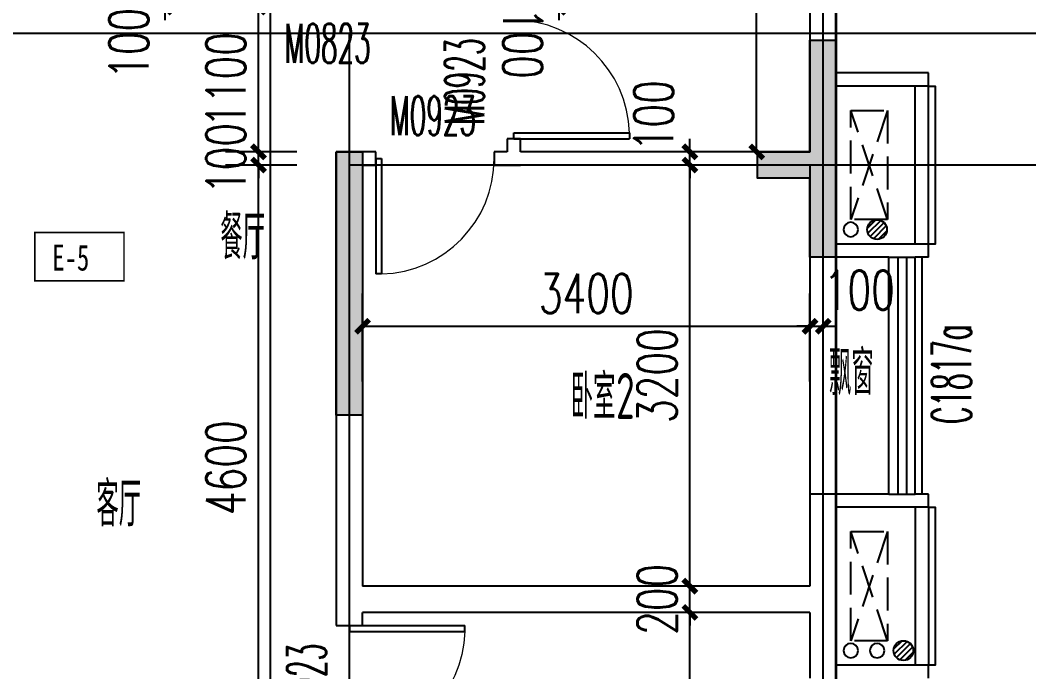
# Model space of a CAD drawing. Extents: x -59851 to 653804, y -249523 to 437614.
# Drawn here: x -2214 to 5501, y -108944 to -103994 of the extents above; entities that cross this region are included whole.
import ezdxf

# ---------------------------------------------------------------- set-up
doc = ezdxf.new("R2010")
doc.units = 0
doc.header["$LTSCALE"] = 1000
doc.header["$MEASUREMENT"] = 0
doc.linetypes.add('DASH', pattern=[0.35, 0.25, -0.1])
doc.layers.add('33计全面积外廓线', color=21, linetype='Continuous', lineweight=35)
for name, color, linetype in [('_S-YS(雨水管)', 3, 'Continuous'), ('_S-空调立管', 7, 'Continuous'), ('A-看线', 105, 'Continuous'), ('A-空调室外机', 5, 'DASH'), ('A-第三道尺寸线', 105, 'Continuous'), ('A-线脚看线', 9, 'Continuous'), ('DOTE', 16, 'Continuous'), ('NL', 5, 'Continuous'), ('PUB_HATCH', 8, 'Continuous'), ('PUB_TEXT', 7, 'Continuous'), ('WALL', 2, 'Continuous'), ('WINDOW', 4, 'Continuous'), ('WINDOW_TEXT', 7, 'Continuous'), ('剪力墙', 6, 'Continuous'), ('户型标示', 7, 'Continuous'), ('栏杆', 142, 'Continuous')]:
    doc.layers.add(name, color=color, linetype=linetype)
doc.layers.add('A-area(算半面积)', color=23, linetype='Continuous', plot=False)
doc.styles.add('_TCH_DIM_T3', font='SIMPLEX.shx', dxfattribs={"width": 0.705882, "bigfont": 'GBCBIG.shx'})
doc.styles.add('_TCH_WINDOW', font='SIMPLEX.shx', dxfattribs={"width": 0.7, "height": 3.5, "bigfont": 'GBCBIG.shx'})
doc.styles.get("Standard").update_dxf_attribs({"font": 'gbenor.shx', "width": 0.7, "bigfont": 'gbcbig.shx'})
doc.styles.add('黑体', font='simhei.ttf', dxfattribs={"width": 0.7})
doc.dimstyles.new('_TCH_ARCH&&100', dxfattribs={"dimtxt": 297.5, "dimasz": 100, "dimexe": 250, "dimexo": 300, "dimgap": 100, "dimtad": 1, "dimdec": 0, "dimzin": 0, "dimdsep": 46, "dimtxsty": '_TCH_DIM_T3', "dimblk": 'ARCHTICK', "dimcen": 0.09, "dimclrt": 7, "dimazin": 2, "dimtfac": 1, "dimtdec": 0, "dimtix": 1, "dimtmove": 2, "dimatfit": 3, "dimfxl": 0, "dimtolj": 1, "dimtzin": 0, "dimarcsym": 0})

# ---------------------------------------------------------------- blocks, each defined once
blk = doc.blocks.new('18fjlq0329')
at = {"layer": 'PUB_HATCH'}
for points in [[(3986.3, -23794.5), (3986.3, -25444.5), (3786.3, -25444.5), (3786.3, -24844.5), (3386.3, -24844.5), (3386.3, -24644.5), (3786.3, -24644.5), (3786.3, -23794.5)], [(186.3, -24644.5), (386.3, -24644.5), (386.3, -26644.5), (186.3, -26644.5), (186.3, -24844.5)]]:
    blk.add_hatch(color=256, dxfattribs=at).paths.add_polyline_path(points)
at = {"layer": '剪力墙'}
for points in [[(3986.3, -23794.5), (3986.3, -25444.5), (3786.3, -25444.5), (3786.3, -24844.5), (3386.3, -24844.5), (3386.3, -24644.5), (3786.3, -24644.5), (3786.3, -23794.5)], [(186.3, -24644.5), (386.3, -24644.5), (386.3, -26644.5), (186.3, -26644.5), (186.3, -24844.5)]]:
    blk.add_lwpolyline(points, close=True, dxfattribs=at)
blk.add_lwpolyline([(186.3, -24844.5), (186.3, -24844.5)], dxfattribs=at)
blk = doc.blocks.new('zhouxianssceng0329')
at = {"layer": 'DOTE'}
for p, q in [((3886.3, 132089.9), (3886.3, 156469.4)), ((-313.7, 132089.9), (-313.7, 144298.2)), ((5501.3, 140298.2), (-44988.6, 140298.2)), ((286.3, 132089.9), (286.3, 140298.2)), ((5501.3, 139298.2), (286.3, 139298.2))]:
    blk.add_line(p, q, dxfattribs=at)
blk = doc.blocks.new('ktswaj')
at = {"linetype": 'DASH'}
blk.add_lwpolyline([(15990.1, 179082.6), (15990.1, 178253.3), (16268.4, 178253.3), (16268.4, 179082.6)], close=True, dxfattribs=at)
for points in [[(15990.1, 179082.6), (16268.4, 178253.3)], [(15990.1, 178253.3), (16268.4, 179082.6)]]:
    blk.add_lwpolyline(points, dxfattribs=at)
blk = doc.blocks.new('$TCHSYS$WIN2D')
for p, q in [((-0.5, 0.5), (0.5, 0.5)), ((-0.5, 0.5), (-0.5, -0.5)), ((0.5, 0.5), (0.5, -0.5)), ((0.5, 0.1667), (-0.5, 0.1667)), ((0.5, -0.1667), (-0.5, -0.1667)), ((-0.5, -0.5), (0.5, -0.5))]:
    blk.add_line(p, q)
blk = doc.blocks.new('$DorLib2D$00000001')
for p, q in [((0.45, 0.975), (0.5, 0.975)), ((0.45, 0), (0.45, 0.975)), ((0.5, 0), (0.5, 0.975)), ((0.5, 0), (0.45, 0))]:
    blk.add_line(p, q)
at = {"lineweight": 13}
blk.add_arc((0.475, 0), 0.975, 91.46928, 180, dxfattribs=at)
blk = doc.blocks.new('_ArchTick')
at = {"color": 0, "linetype": 'ByBlock', "const_width": 0.4}
blk.add_lwpolyline([(-0.5, -0.5), (0.5, 0.5)], dxfattribs=at)
blk = doc.blocks.new('*D778')
at = {"layer": 'A-第三道尺寸线', "color": 0, "lineweight": -2, "transparency": 16777216}
for p, q in [((90662, 166534.8), (90121.7, 166534.8)), ((90371.7, 165434.8), (90371.7, 166534.8)), ((90662, 165434.8), (90121.7, 165434.8))]:
    blk.add_line(p, q, dxfattribs=at)
at = {"layer": 'Defpoints', "color": 0, "transparency": 16777216}
for p in [(90371.7, 166534.8), (90962, 166534.8), (90962, 165434.8)]:
    blk.add_point(p, dxfattribs=at)
at = {"layer": 'A-第三道尺寸线', "color": 0, "lineweight": -2, "transparency": 16777216, "xscale": 100, "yscale": 100, "zscale": 100}
for p, rotation in [((90371.7, 166534.8), 90), ((90371.7, 165434.8), 270)]:
    blk.add_blockref('_ArchTick', p, dxfattribs=dict(at, rotation=rotation))
at = {"layer": 'A-第三道尺寸线', "color": 7, "transparency": 16777216, "insert": (90123, 165984.8), "char_height": 297.5, "attachment_point": 5, "rotation": 90, "style": '_TCH_DIM_T3'}
blk.add_mtext('\\A1;1100', dxfattribs=at)
blk = doc.blocks.new('*D779')
at = {"layer": 'A-第三道尺寸线', "color": 0, "lineweight": -2, "transparency": 16777216}
for p, q in [((90371.7, 165434.8), (90371.7, 165534.8)), ((90662, 165434.8), (90121.7, 165434.8)), ((90371.7, 165334.8), (90371.7, 165434.8)), ((90662, 165334.8), (90121.7, 165334.8)), ((90371.7, 165334.8), (90371.7, 165234.8))]:
    blk.add_line(p, q, dxfattribs=at)
at = {"layer": 'Defpoints', "color": 0, "transparency": 16777216}
for p in [(90371.7, 165434.8), (90962, 165434.8), (90962, 165334.8)]:
    blk.add_point(p, dxfattribs=at)
at = {"layer": 'A-第三道尺寸线', "color": 0, "lineweight": -2, "transparency": 16777216, "xscale": 100, "yscale": 100, "zscale": 100}
for p, rotation in [((90371.7, 165434.8), 270), ((90371.7, 165334.8), 90)]:
    blk.add_blockref('_ArchTick', p, dxfattribs=dict(at, rotation=rotation))
at = {"layer": 'A-第三道尺寸线', "color": 7, "transparency": 16777216, "insert": (90123, 165384.8), "char_height": 297.5, "attachment_point": 5, "rotation": 90, "style": '_TCH_DIM_T3'}
blk.add_mtext('\\A1;100', dxfattribs=at)
blk = doc.blocks.new('*D780')
at = {"layer": 'A-第三道尺寸线', "color": 0, "lineweight": -2, "transparency": 16777216}
for p, q in [((90662, 165334.8), (90121.7, 165334.8)), ((90371.7, 160734.8), (90371.7, 165334.8)), ((90662, 160734.8), (90121.7, 160734.8))]:
    blk.add_line(p, q, dxfattribs=at)
at = {"layer": 'Defpoints', "color": 0, "transparency": 16777216}
for p in [(90371.7, 165334.8), (90962, 165334.8), (90962, 160734.8)]:
    blk.add_point(p, dxfattribs=at)
at = {"layer": 'A-第三道尺寸线', "color": 0, "lineweight": -2, "transparency": 16777216, "xscale": 100, "yscale": 100, "zscale": 100}
for p, rotation in [((90371.7, 165334.8), 90), ((90371.7, 160734.8), 270)]:
    blk.add_blockref('_ArchTick', p, dxfattribs=dict(at, rotation=rotation))
at = {"layer": 'A-第三道尺寸线', "color": 7, "transparency": 16777216, "insert": (90123, 163034.8), "char_height": 297.5, "attachment_point": 5, "rotation": 90, "style": '_TCH_DIM_T3'}
blk.add_mtext('\\A1;4600', dxfattribs=at)
blk = doc.blocks.new('*D792')
at = {"layer": 'A-第三道尺寸线', "color": 0, "lineweight": -2, "transparency": 16777216}
for p, q in [((89660.7, 166634.8), (89660.7, 166734.8)), ((90062, 166634.8), (89410.7, 166634.8)), ((89660.7, 166534.8), (89660.7, 166634.8)), ((90062, 166534.8), (89410.7, 166534.8)), ((89660.7, 166534.8), (89660.7, 166434.8))]:
    blk.add_line(p, q, dxfattribs=at)
at = {"layer": 'Defpoints', "color": 0, "transparency": 16777216}
for p in [(89660.7, 166634.8), (90362, 166634.8), (90362, 166534.8)]:
    blk.add_point(p, dxfattribs=at)
at = {"layer": 'A-第三道尺寸线', "color": 0, "lineweight": -2, "transparency": 16777216, "xscale": 100, "yscale": 100, "zscale": 100}
for p, rotation in [((89660.7, 166634.8), 270), ((89660.7, 166534.8), 90)]:
    blk.add_blockref('_ArchTick', p, dxfattribs=dict(at, rotation=rotation))
at = {"layer": 'A-第三道尺寸线', "color": 7, "transparency": 16777216, "insert": (89385.7, 166259.8), "char_height": 297.5, "attachment_point": 5, "rotation": 90, "style": '_TCH_DIM_T3'}
blk.add_mtext('\\A1;100', dxfattribs=at)
blk = doc.blocks.new('*D794')
at = {"layer": 'A-第三道尺寸线', "color": 0, "lineweight": -2, "transparency": 16777216}
for p, q in [((93973, 161934.8), (93399.2, 161934.8)), ((93649.2, 159134.8), (93649.2, 161934.8)), ((93973, 159134.8), (93399.2, 159134.8))]:
    blk.add_line(p, q, dxfattribs=at)
at = {"layer": 'Defpoints', "color": 0, "transparency": 16777216}
for p in [(93649.2, 161934.8), (94273, 161934.8), (94273, 159134.8)]:
    blk.add_point(p, dxfattribs=at)
at = {"layer": 'A-第三道尺寸线', "color": 0, "lineweight": -2, "transparency": 16777216, "xscale": 100, "yscale": 100, "zscale": 100}
for p, rotation in [((93649.2, 161934.8), 90), ((93649.2, 159134.8), 270)]:
    blk.add_blockref('_ArchTick', p, dxfattribs=dict(at, rotation=rotation))
at = {"layer": 'A-第三道尺寸线', "color": 7, "transparency": 16777216, "insert": (93400.5, 160534.8), "char_height": 297.5, "attachment_point": 5, "rotation": 90, "style": '_TCH_DIM_T3'}
blk.add_mtext('\\A1;2800', dxfattribs=at)
blk = doc.blocks.new('*D795')
at = {"layer": 'A-第三道尺寸线', "color": 0, "lineweight": -2, "transparency": 16777216}
for p, q in [((93649.2, 162134.8), (93649.2, 162234.8)), ((93973, 162134.8), (93399.2, 162134.8)), ((93649.2, 161934.8), (93649.2, 162134.8)), ((93973, 161934.8), (93399.2, 161934.8)), ((93649.2, 161934.8), (93649.2, 161834.8))]:
    blk.add_line(p, q, dxfattribs=at)
at = {"layer": 'Defpoints', "color": 0, "transparency": 16777216}
for p in [(93649.2, 162134.8), (94273, 162134.8), (94273, 161934.8)]:
    blk.add_point(p, dxfattribs=at)
at = {"layer": 'A-第三道尺寸线', "color": 0, "lineweight": -2, "transparency": 16777216, "xscale": 100, "yscale": 100, "zscale": 100}
for p, rotation in [((93649.2, 162134.8), 270), ((93649.2, 161934.8), 90)]:
    blk.add_blockref('_ArchTick', p, dxfattribs=dict(at, rotation=rotation))
at = {"layer": 'A-第三道尺寸线', "color": 7, "transparency": 16777216, "insert": (93400.5, 162034.8), "char_height": 297.5, "attachment_point": 5, "rotation": 90, "style": '_TCH_DIM_T3'}
blk.add_mtext('\\A1;200', dxfattribs=at)
blk = doc.blocks.new('*D796')
at = {"layer": 'A-第三道尺寸线', "color": 0, "lineweight": -2, "transparency": 16777216}
for p, q in [((93973, 165334.8), (93399.2, 165334.8)), ((93649.2, 162134.8), (93649.2, 165334.8)), ((93973, 162134.8), (93399.2, 162134.8))]:
    blk.add_line(p, q, dxfattribs=at)
at = {"layer": 'Defpoints', "color": 0, "transparency": 16777216}
for p in [(93649.2, 165334.8), (94273, 165334.8), (94273, 162134.8)]:
    blk.add_point(p, dxfattribs=at)
at = {"layer": 'A-第三道尺寸线', "color": 0, "lineweight": -2, "transparency": 16777216, "xscale": 100, "yscale": 100, "zscale": 100}
for p, rotation in [((93649.2, 165334.8), 90), ((93649.2, 162134.8), 270)]:
    blk.add_blockref('_ArchTick', p, dxfattribs=dict(at, rotation=rotation))
at = {"layer": 'A-第三道尺寸线', "color": 7, "transparency": 16777216, "insert": (93400.5, 163734.8), "char_height": 297.5, "attachment_point": 5, "rotation": 90, "style": '_TCH_DIM_T3'}
blk.add_mtext('\\A1;3200', dxfattribs=at)
blk = doc.blocks.new('*D797')
at = {"layer": 'A-第三道尺寸线', "color": 0, "lineweight": -2, "transparency": 16777216}
for p, q in [((93649.2, 165434.8), (93649.2, 165534.8)), ((93973, 165434.8), (93399.2, 165434.8)), ((93649.2, 165334.8), (93649.2, 165434.8)), ((93973, 165334.8), (93399.2, 165334.8)), ((93649.2, 165334.8), (93649.2, 165234.8))]:
    blk.add_line(p, q, dxfattribs=at)
at = {"layer": 'Defpoints', "color": 0, "transparency": 16777216}
for p in [(93649.2, 165434.8), (94273, 165434.8), (94273, 165334.8)]:
    blk.add_point(p, dxfattribs=at)
at = {"layer": 'A-第三道尺寸线', "color": 0, "lineweight": -2, "transparency": 16777216, "xscale": 100, "yscale": 100, "zscale": 100}
for p, rotation in [((93649.2, 165434.8), 270), ((93649.2, 165334.8), 90)]:
    blk.add_blockref('_ArchTick', p, dxfattribs=dict(at, rotation=rotation))
at = {"layer": 'A-第三道尺寸线', "color": 7, "transparency": 16777216, "insert": (93374.2, 165709.8), "char_height": 297.5, "attachment_point": 5, "rotation": 90, "style": '_TCH_DIM_T3'}
blk.add_mtext('\\A1;100', dxfattribs=at)
blk = doc.blocks.new('*D798')
at = {"layer": 'A-第三道尺寸线', "color": 0, "lineweight": -2, "transparency": 16777216}
for p, q in [((91162, 163689.3), (91162, 164359.6)), ((94562, 163689.3), (94562, 164359.6)), ((91162, 164109.6), (94562, 164109.6))]:
    blk.add_line(p, q, dxfattribs=at)
at = {"layer": 'Defpoints', "color": 0, "transparency": 16777216}
for p in [(94562, 164109.6), (91162, 163389.3), (94562, 163389.3)]:
    blk.add_point(p, dxfattribs=at)
at = {"layer": 'A-第三道尺寸线', "color": 0, "lineweight": -2, "transparency": 16777216, "xscale": 100, "yscale": 100, "zscale": 100, "rotation": 180}
blk.add_blockref('_ArchTick', (91162, 164109.6), dxfattribs=at)
at = {"layer": 'A-第三道尺寸线', "color": 0, "lineweight": -2, "transparency": 16777216, "xscale": 100, "yscale": 100, "zscale": 100}
blk.add_blockref('_ArchTick', (94562, 164109.6), dxfattribs=at)
at = {"layer": 'A-第三道尺寸线', "color": 7, "transparency": 16777216, "insert": (92862, 164358.3), "char_height": 297.5, "attachment_point": 5, "style": '_TCH_DIM_T3'}
blk.add_mtext('\\A1;3400', dxfattribs=at)
blk = doc.blocks.new('*D799')
at = {"layer": 'A-第三道尺寸线', "color": 0, "lineweight": -2, "transparency": 16777216}
for p, q in [((94562, 163689.3), (94562, 164359.6)), ((94662, 163689.3), (94662, 164359.6)), ((94562, 164109.6), (94462, 164109.6)), ((94562, 164109.6), (94662, 164109.6)), ((94662, 164109.6), (94762, 164109.6))]:
    blk.add_line(p, q, dxfattribs=at)
at = {"layer": 'Defpoints', "color": 0, "transparency": 16777216}
for p in [(94662, 164109.6), (94562, 163389.3), (94662, 163389.3)]:
    blk.add_point(p, dxfattribs=at)
at = {"layer": 'A-第三道尺寸线', "color": 0, "lineweight": -2, "transparency": 16777216, "xscale": 100, "yscale": 100, "zscale": 100}
blk.add_blockref('_ArchTick', (94562, 164109.6), dxfattribs=at)
at = {"layer": 'A-第三道尺寸线', "color": 0, "lineweight": -2, "transparency": 16777216, "xscale": 100, "yscale": 100, "zscale": 100, "rotation": 180}
blk.add_blockref('_ArchTick', (94662, 164109.6), dxfattribs=at)
at = {"layer": 'A-第三道尺寸线', "color": 7, "transparency": 16777216, "insert": (94937, 164384.6), "char_height": 297.5, "attachment_point": 5, "style": '_TCH_DIM_T3'}
blk.add_mtext('\\A1;100', dxfattribs=at)
blk = doc.blocks.new('*D800')
at = {"layer": 'A-第三道尺寸线', "color": 0, "lineweight": -2, "transparency": 16777216}
for p, q in [((94439, 169134.8), (93906.7, 169134.8)), ((94156.7, 165434.8), (94156.7, 169134.8)), ((94439, 165434.8), (93906.7, 165434.8))]:
    blk.add_line(p, q, dxfattribs=at)
at = {"layer": 'Defpoints', "color": 0, "transparency": 16777216}
for p in [(94156.7, 169134.8), (94739, 169134.8), (94739, 165434.8)]:
    blk.add_point(p, dxfattribs=at)
at = {"layer": 'A-第三道尺寸线', "color": 0, "lineweight": -2, "transparency": 16777216, "xscale": 100, "yscale": 100, "zscale": 100}
for p, rotation in [((94156.7, 169134.8), 90), ((94156.7, 165434.8), 270)]:
    blk.add_blockref('_ArchTick', p, dxfattribs=dict(at, rotation=rotation))
at = {"layer": 'A-第三道尺寸线', "color": 7, "transparency": 16777216, "insert": (93908, 167284.8), "char_height": 297.5, "attachment_point": 5, "rotation": 90, "style": '_TCH_DIM_T3'}
blk.add_mtext('\\A1;3700', dxfattribs=at)
blk = doc.blocks.new('*D802')
at = {"layer": 'A-第三道尺寸线', "color": 0, "lineweight": -2, "transparency": 16777216}
for p, q in [((92653.2, 166634.8), (92653.2, 166734.8)), ((92415, 166634.8), (92903.2, 166634.8)), ((92653.3, 166534.8), (92653.2, 166634.8)), ((92415, 166534.8), (92903.3, 166534.8)), ((92653.3, 166534.8), (92653.3, 166434.8))]:
    blk.add_line(p, q, dxfattribs=at)
at = {"layer": 'Defpoints', "color": 0, "transparency": 16777216}
for p in [(92115, 166634.8), (92653.2, 166634.8), (92115, 166534.8)]:
    blk.add_point(p, dxfattribs=at)
at = {"layer": 'A-第三道尺寸线', "color": 0, "lineweight": -2, "transparency": 16777216, "xscale": 100, "yscale": 100, "zscale": 100}
for p, rotation in [((92653.2, 166634.8), 270.0034833089966), ((92653.3, 166534.8), 90.00348330899659)]:
    blk.add_blockref('_ArchTick', p, dxfattribs=dict(at, rotation=rotation))
at = {"layer": 'A-第三道尺寸线', "color": 7, "transparency": 16777216, "insert": (92378.3, 166259.8), "char_height": 297.5, "attachment_point": 5, "rotation": 270.00348, "style": '_TCH_DIM_T3'}
blk.add_mtext('\\A1;100', dxfattribs=at)
blk = doc.blocks.new('188xj0329')
at = {"layer": 'A-线脚看线'}
for points in [[(4686.3, -28766.7), (4736.3, -28766.7), (4736.3, -29966.7), (4686.3, -29966.7)], [(4636.3, -30066.7), (4636.3, -31866.7)], [(4686.3, -31966.7), (4736.3, -31966.7), (4736.3, -33166.7), (4686.3, -33166.7)]]:
    blk.add_lwpolyline(points, dxfattribs=at)
blk = doc.blocks.new('_LV13')
at = {"color": 0}
for p, q in [((-0.071, 0.495), (-0.495, 0.071)), ((0.183, 0.465), (-0.465, -0.183)), ((0.354, 0.354), (-0.354, -0.354)), ((0.465, 0.183), (-0.183, -0.465)), ((0.495, -0.071), (0.071, -0.495))]:
    blk.add_line(p, q, dxfattribs=at)
blk.add_circle((0, 0), 0.5)
blk = doc.blocks.new('jfdsajkjke50505')
at = {"layer": '_S-YS(雨水管)'}
blk.add_lwpolyline([(-89636.1, 46739.8, 1), (-89746.1, 46739.8, 1)], format="xyb", close=True, dxfattribs=at)
at = {"layer": '_S-空调立管'}
for points in [[(-89636.1, 49939.8, 1), (-89746.1, 49939.8, 1)], [(-89436.1, 46739.8, 1), (-89546.1, 46739.8, 1)]]:
    blk.add_lwpolyline(points, format="xyb", close=True, dxfattribs=at)
at = {"layer": 'NL', "ltscale": 0.5, "extrusion": (0, 0, -1), "xscale": -150, "yscale": 150, "zscale": -150}
for p in [(89491.1, 49939.8), (89291.1, 46739.8)]:
    blk.add_blockref('_LV13', p, dxfattribs=at)
blk = doc.blocks.new('a5huxing0323')
at = {"layer": 'A-看线'}
blk.add_lwpolyline([(94562, 164634.8), (94562, 162834.8)], dxfattribs=at)
at = {"layer": 'WALL'}
for p, q in [((94562, 166534.8), (94562, 165934.8)), ((94762, 166034.8), (94762, 166534.8)), ((95462, 166034.8), (94762, 166034.8)), ((95462, 165934.8), (95462, 166034.8)), ((94562, 165934.8), (94562, 165434.8)), ((95462, 165934.8), (94762, 165934.8)), ((94762, 165934.8), (94762, 165334.8)), ((92362, 165534.8), (92262, 165534.8)), ((92262, 165534.8), (92262, 165434.8)), ((92362, 165434.8), (92362, 165534.8)), ((90962, 165434.8), (90962, 162034.8)), ((91262, 165434.8), (90962, 165434.8)), ((91262, 165334.8), (91262, 165434.8)), ((92262, 165434.8), (92162, 165434.8)), ((92162, 165434.8), (92162, 165334.8)), ((94562, 165434.8), (92362, 165434.8)), ((91162, 165334.8), (91162, 162134.8)), ((91162, 165334.8), (91262, 165334.8)), ((92162, 165334.8), (92362, 165334.8)), ((94562, 165334.8), (92362, 165334.8)), ((94562, 165334.8), (94562, 164634.8)), ((94762, 165334.8), (94762, 164734.8)), ((95262, 164734.8), (94762, 164734.8)), ((95462, 164734.8), (95262, 164734.8)), ((95462, 164634.8), (95462, 164734.8)), ((95162, 164634.8), (94562, 164634.8)), ((95162, 164634.8), (95362, 164634.8)), ((95462, 164634.8), (95362, 164634.8)), ((94562, 162834.8), (94562, 162134.8)), ((95162, 162834.8), (94562, 162834.8)), ((95162, 162834.8), (95362, 162834.8)), ((95462, 162834.8), (95362, 162834.8)), ((95462, 162734.8), (95462, 162834.8)), ((94762, 162734.8), (94762, 162034.8)), ((95262, 162734.8), (94762, 162734.8)), ((95462, 162734.8), (95262, 162734.8)), ((94562, 162134.8), (91162, 162134.8)), ((90962, 162034.8), (90962, 161834.8)), ((94762, 162034.8), (94762, 161534.8)), ((94562, 161934.8), (91162, 161934.8)), ((91162, 161834.8), (91162, 161934.8)), ((94562, 161934.8), (94562, 161434.8)), ((90962, 161834.8), (91162, 161834.8)), ((95262, 161534.8), (94762, 161534.8)), ((95462, 161534.8), (95262, 161534.8)), ((95462, 161434.8), (95462, 161534.8))]:
    blk.add_line(p, q, dxfattribs=at)
at = {"layer": '户型标示', "color": 2, "const_width": 11.2}
blk.add_lwpolyline([(88671.8, 164821.9), (89349.4, 164821.9), (89349.4, 164455.5), (88671.8, 164455.5)], close=True, dxfattribs=at)
at = {"layer": '栏杆'}
for points in [[(95362, 164734.8), (95362, 165934.8)], [(95462, 164734.8), (95462, 165934.8)], [(95362, 162734.8), (95362, 161534.8)], [(95462, 162734.8), (95462, 161534.8)]]:
    blk.add_lwpolyline(points, dxfattribs=at)
at = {"layer": 'A-空调室外机', "extrusion": (0, 0, -1), "zscale": -1}
for p in [(-111141.3, -13333.1), (-111141.3, -16533.1)]:
    blk.add_blockref('ktswaj', p, dxfattribs=at)
at = {"layer": 'WINDOW'}
ref = blk.add_blockref('$DorLib2D$00000001', (90912, 166584.8), dxfattribs=dict(at, xscale=-800, yscale=800, zscale=800))
ref.add_attrib('A', 'M0823', (90569, 166111), dxfattribs={"layer": 'WINDOW_TEXT', "height": 297.5, "style": '_TCH_WINDOW', "width": 0.494118})
ref = blk.add_blockref('$DorLib2D$00000001', (92312, 165984.8), dxfattribs=dict(at, xscale=900, yscale=900, zscale=900, rotation=270))
ref.add_attrib('A', 'M0923', (92085.8, 165641.8), dxfattribs={"layer": 'WINDOW_TEXT', "height": 297.5, "rotation": 90, "style": '_TCH_WINDOW', "width": 0.494118})
ref = blk.add_blockref('$DorLib2D$00000001', (91712, 165384.8), dxfattribs=dict(at, xscale=900, yscale=900, zscale=900, rotation=180))
ref.add_attrib('A', 'M0923', (91369, 165561), dxfattribs={"layer": 'WINDOW_TEXT', "height": 297.5, "style": '_TCH_WINDOW', "width": 0.494118})
ref = blk.add_blockref('$TCHSYS$WIN2D', (95262, 163734.8), dxfattribs=dict(at, xscale=1800, yscale=200, zscale=-1800, rotation=90))
ref.add_attrib('A', 'C1817a', (95785.8, 163367.3), dxfattribs={"layer": 'WINDOW_TEXT', "height": 297.5, "rotation": 90, "style": '_TCH_WINDOW', "width": 0.494118})
ref = blk.add_blockref('$DorLib2D$00000001', (91062, 161384.8), dxfattribs=dict(at, xscale=-900, yscale=900, zscale=-900, rotation=270))
ref.add_attrib('A', 'M0923', (90885.8, 161041.8), dxfattribs={"layer": 'WINDOW_TEXT', "height": 297.5, "rotation": 90, "style": '_TCH_WINDOW', "width": 0.494118})
at = {"layer": 'PUB_TEXT', "width": 0.7}
for s, height, p in [('餐厅', 337.59, (90080.9, 164617.4)), ('飘窗', 337.59, (94706.4, 163587.4)), ('卧室', 337.59, (92743.1, 163405.1)), ('2', 350, (93087.1, 163405.1)), ('客厅', 337.59, (89139.5, 162588.9))]:
    blk.add_text(s, height=height, dxfattribs=at).set_placement(p)
at = {"layer": '户型标示', "color": 2, "style": '黑体', "width": 0.7}
blk.add_text('E-5', height=197.15, dxfattribs=at).set_placement((88803.9, 164532.8))
at = {"layer": 'A-第三道尺寸线'}
for p1, p2, distance, picture, middle in [((94739, 165434.8), (94739, 169134.8), 582.3, '*D800', (93908, 167284.8)), ((90962, 165434.8), (90962, 166534.8), 590.3, '*D778', (90123, 165984.8)), ((90962, 165334.8), (90962, 165434.8), 590.3, '*D779', (90123, 165384.8)), ((90962, 160734.8), (90962, 165334.8), 590.3, '*D780', (90123, 163034.8)), ((94273, 162134.8), (94273, 165334.8), 623.8, '*D796', (93400.5, 163734.8)), ((91162, 163389.3), (94562, 163389.3), 720.3, '*D798', (92862, 164358.3)), ((94273, 161934.8), (94273, 162134.8), 623.8, '*D795', (93400.5, 162034.8)), ((94273, 159134.8), (94273, 161934.8), 623.8, '*D794', (93400.5, 160534.8))]:
    dim = blk.add_aligned_dim(p1=p1, p2=p2, distance=distance, dimstyle='_TCH_ARCH&&100', dxfattribs=at)
    dim.commit()
    dim.dimension.update_dxf_attribs({"geometry": picture, "text_midpoint": middle})
for base, p1, p2, angle, picture, middle in [((89660.7, 166634.8), (90362, 166534.8), (90362, 166634.8), 90, '*D792', (89385.7, 166259.8)), ((92653.2, 166634.8), (92115, 166534.8), (92115, 166634.8), 90.00348, '*D802', (92378.3, 166259.8)), ((93649.2, 165434.8), (94273, 165334.8), (94273, 165434.8), 90, '*D797', (93374.2, 165709.8)), ((94662, 164109.6), (94562, 163389.3), (94662, 163389.3), 0, '*D799', (94937, 164384.6))]:
    dim = blk.add_linear_dim(base=base, p1=p1, p2=p2, angle=angle, dimstyle='_TCH_ARCH&&100', dxfattribs=at)
    dim.commit()
    dim.dimension.update_dxf_attribs({"geometry": picture, "text_midpoint": middle, "dimtype": 129})

msp = doc.modelspace()

# ---------------------------------------------------------------- linework, layer by layer
at = {"layer": '33计全面积外廓线'}
msp.add_lwpolyline([(-23813.7, -109894.3), (186.3, -109894.3), (186.3, -111494.3), (3986.3, -111494.3), (3986.3, -101094.3), (-213.7, -101094.3), (-213.7, -100194.3), (986.3, -100194.3), (986.3, -97094.3), (1586.3, -97094.3), (1586.3, -89594.3), (-8513.7, -89594.3), (-8513.7, -92394.3), (-20113.7, -92394.3)], dxfattribs=at)

# ---------------------------------------------------------------- block references
for name, p in [('zhouxianssceng0329', (0, -244392.5)), ('18fjlq0329', (0, -80349.7))]:
    msp.add_blockref(name, p)

# ---------------------------------------------------------------- next in the draw order: block references
msp.add_blockref('a5huxing0323', (-90775.7, -270429.1))

# ---------------------------------------------------------------- next in the draw order: block references
msp.add_blockref('188xj0329', (0, -75727.5))
at = {"layer": 'A-area(算半面积)'}
msp.add_blockref('jfdsajkjke50505', (93787.4, -155524.1), dxfattribs=at)

doc.saveas('drawing.dxf')
